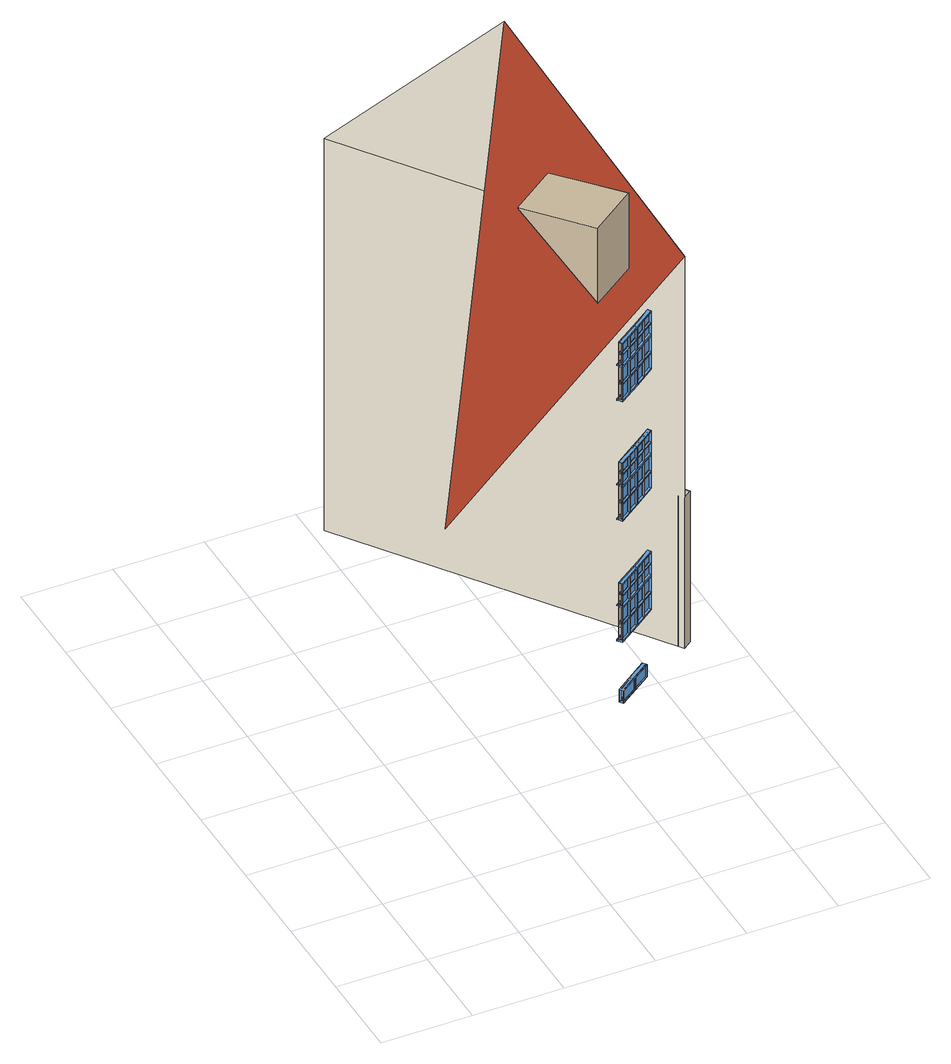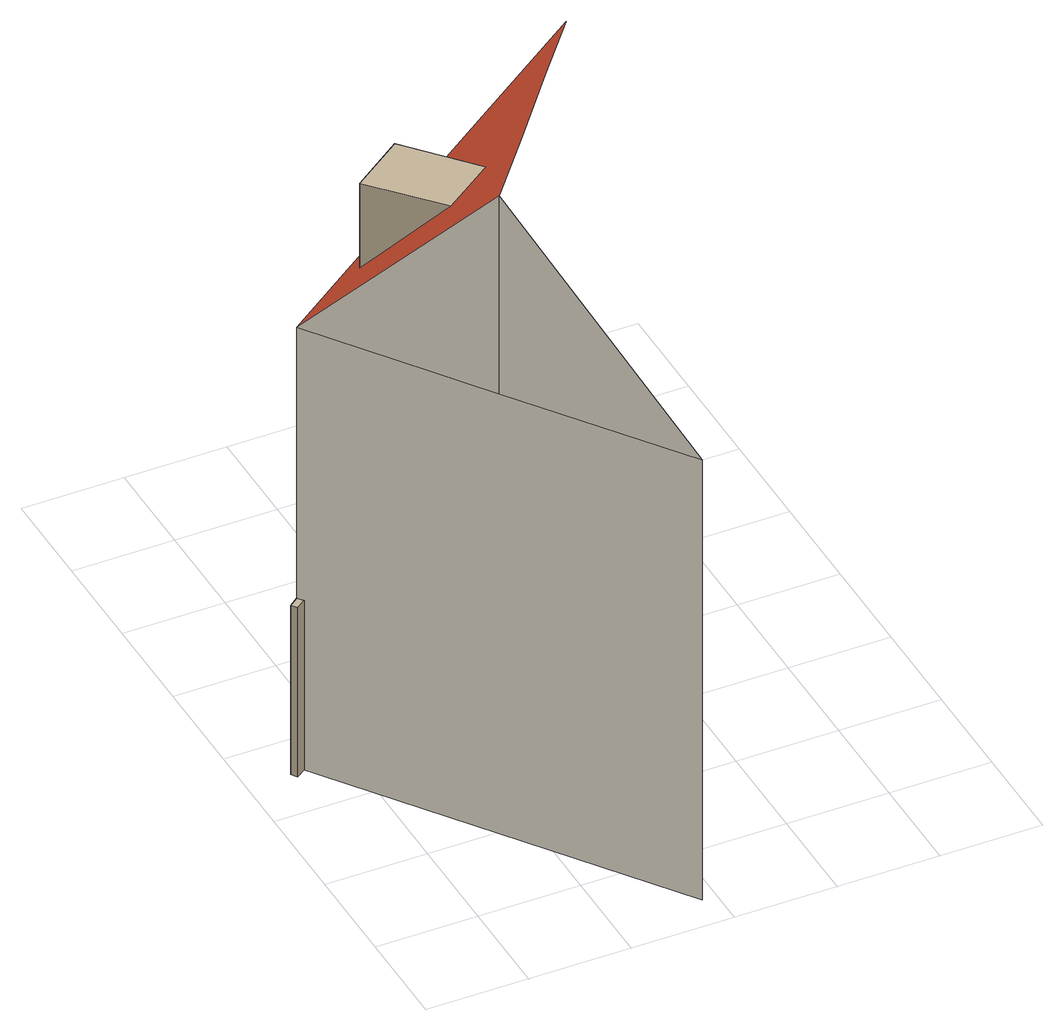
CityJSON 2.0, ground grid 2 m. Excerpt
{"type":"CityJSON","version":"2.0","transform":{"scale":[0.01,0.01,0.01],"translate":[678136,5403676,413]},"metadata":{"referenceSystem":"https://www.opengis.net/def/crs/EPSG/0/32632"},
"CityObjects":{
"building1":{"type":"Building","attributes":{"measuredHeight":14.04},"children":["building1-1","building1-2"],"geometry":[{"type":"MultiSurface","lod":"3","boundaries":[[[0,1,2,3,4,5,6]],[[7,8,9,10,11,12]],[[13,14,15,16]],[[17,18,19,20]],[[21,22,23,24]],[[25,26,27,28]],[[29,30,31,32]],[[33,34,35,36]],[[37,38,39,40]],[[41,42,43,44]],[[45,46,47,48]],[[49,50,51,52]],[[53,54,55,56]],[[57,58,59,60]],[[61,62,22,21]],[[63,64,14,13]],[[13,14,65,66]],[[17,18,64,63]],[[25,26,62,61]],[[21,22,67,68]],[[69,70,38,37]],[[71,72,30,29]],[[29,30,73,74]],[[33,34,72,71]],[[41,42,70,69]],[[37,38,75,76]],[[77,78,54,53]],[[79,80,46,45]],[[45,46,81,82]],[[49,50,80,79]],[[57,58,78,77]],[[53,54,83,84]],[[69,70,85,86]],[[82,81,87,88]],[[79,80,89,90]],[[84,83,91,92]],[[77,78,93,94]],[[65,66,95,96]],[[64,63,97,98]],[[67,68,99,100]],[[62,61,101,102]],[[73,74,103,104]],[[72,71,105,106]],[[75,76,107,108]],[[70,69,109,110]],[[81,82,111,112]],[[80,79,113,114]],[[83,84,115,116]],[[78,77,117,118]],[[18,17,119,120]],[[14,13,121,122]],[[22,21,123,124]],[[26,25,125,126]],[[34,33,127,128]],[[30,29,129,130]],[[38,37,131,132]],[[42,41,133,134]],[[50,49,135,136]],[[46,45,137,138]],[[54,53,139,140]],[[58,57,141,142]],[[143,144,145,146]],[[147,148,149,150]],[[151,152,153,154]],[[8,155,156,9]],[[16,15,157,158,159,160,98,97]],[[24,23,161,162,163,164,102,101]],[[32,31,165,166,167,168,106,105]],[[40,39,169,170,171,172,110,109]],[[48,47,173,174,175,176,114,113]],[[56,55,177,178,179,180,118,117]],[[181,182,183,184],[185,186,187,188]],[[11,189,190,10,9,156,191,12]],[[184,183,192,193]],[[194,195,196,197,159,158,198,199,96,95,16,97,20,200]],[[201,202,203,204,167,166,205,206,104,103,32,105,36,207]],[[208,209,210,211,175,174,212,213,112,111,48,113,52,214]],[[18,64,98,19]],[[14,65,96,15]],[[26,62,102,27]],[[22,67,100,23]],[[34,72,106,35]],[[30,73,104,31]],[[42,70,110,43]],[[38,75,108,39]],[[50,80,114,51]],[[46,81,112,47]],[[58,78,118,59]],[[54,83,116,55]],[[98,160,215,19]],[[102,164,216,27]],[[106,168,217,35]],[[110,172,218,43]],[[114,176,219,51]],[[118,180,220,59]],[[157,15,96,199]],[[161,23,100,221]],[[165,31,104,206]],[[169,39,108,222]],[[173,47,112,213]],[[177,55,116,223]],[[224,157,15,14]],[[225,215,19,18]],[[226,216,27,26]],[[227,161,23,22]],[[228,165,31,30]],[[229,217,35,34]],[[230,218,43,42]],[[231,169,39,38]],[[232,173,47,46]],[[233,219,51,50]],[[234,220,59,58]],[[235,177,55,54]],[[65,96,199,236]],[[64,98,160,237]],[[67,100,221,238]],[[62,102,164,239]],[[73,104,206,240]],[[72,106,168,241]],[[75,108,222,242]],[[70,110,172,243]],[[81,112,213,244]],[[80,114,176,245]],[[83,116,223,246]],[[78,118,180,247]],[[64,237,224,14]],[[62,239,227,22]],[[72,241,228,30]],[[70,243,231,38]],[[80,245,232,46]],[[78,247,235,54]],[[237,225,215,160]],[[236,224,157,199]],[[238,227,161,221]],[[239,226,216,164]],[[241,229,217,168]],[[240,228,165,206]],[[242,231,169,222]],[[243,230,218,172]],[[245,233,219,176]],[[244,232,173,213]],[[246,235,177,223]],[[247,234,220,180]],[[65,14,122,248]],[[64,18,120,249]],[[67,22,124,250]],[[62,26,126,251]],[[73,30,130,252]],[[72,34,128,253]],[[75,38,132,254]],[[70,42,134,85]],[[81,46,138,87]],[[80,50,136,89]],[[83,54,140,91]],[[78,58,142,93]],[[65,14,224,236]],[[237,64,18,225]],[[239,62,26,226]],[[67,22,227,238]],[[73,30,228,240]],[[241,72,34,229]],[[243,70,42,230]],[[75,38,231,242]],[[81,46,232,244]],[[245,80,50,233]],[[247,78,58,234]],[[83,54,235,246]],[[255,256,163,162,257,221,100,99,24,101,28,258,259,260]],[[261,262,171,170,263,222,108,107,40,109,44,264,265,266]],[[267,268,179,178,269,223,116,115,56,117,60,270,271,272]],[[196,197,215,19,20,200,273,274]],[[255,256,216,27,28,258,275,276]],[[203,204,217,35,36,207,277,278]],[[261,262,218,43,44,264,279,280]],[[210,211,219,51,52,214,281,282]],[[267,268,220,59,60,270,283,284]],[[224,236,285,286]],[[225,237,287,288]],[[227,238,289,290]],[[226,239,291,292]],[[228,240,293,294]],[[229,241,295,296]],[[231,242,297,298]],[[230,243,299,300]],[[232,244,301,302]],[[233,245,303,304]],[[235,246,305,306]],[[234,247,307,308]],[[274,273,309,310]],[[276,275,311,312]],[[278,277,313,314]],[[280,279,315,316]],[[282,281,317,318]],[[284,283,319,320]],[[321,7,12,191]],[[187,186,11,189]],[[10,185,188,190]],[[310,309,146,143]],[[312,311,194,195]],[[314,313,150,147]],[[316,315,201,202]],[[318,317,154,151]],[[320,319,208,209]],[[188,185,186,187]],[[182,181,322,323]],[[259,324,325,260]],[[265,326,327,266]],[[271,328,329,272]],[[227,330,162,161]],[[225,331,197,215]],[[224,332,158,157]],[[226,333,256,216]],[[231,334,170,169]],[[229,335,204,217]],[[228,336,166,165]],[[230,337,262,218]],[[235,338,178,177]],[[233,339,211,219]],[[232,340,174,173]],[[234,341,268,220]],[[238,342,343,289]],[[236,344,345,285]],[[237,346,347,287]],[[239,348,349,291]],[[242,350,351,297]],[[240,352,353,293]],[[241,354,355,295]],[[243,356,357,299]],[[246,358,359,305]],[[244,360,361,301]],[[245,362,363,303]],[[247,364,365,307]],[[366,367,368,369]],[[344,236,199,198]],[[346,237,160,159]],[[348,239,164,163]],[[342,238,221,257]],[[352,240,206,205]],[[354,241,168,167]],[[356,243,172,171]],[[350,242,222,263]],[[360,244,213,212]],[[362,245,176,175]],[[364,247,180,179]],[[358,246,223,269]],[[332,224,237,346]],[[344,236,224,332]],[[346,237,225,331]],[[330,227,239,348]],[[342,238,227,330]],[[348,239,226,333]],[[336,228,241,354]],[[352,240,228,336]],[[354,241,229,335]],[[334,231,243,356]],[[350,242,231,334]],[[356,243,230,337]],[[340,232,245,362]],[[360,244,232,340]],[[362,245,233,339]],[[338,235,247,364]],[[358,246,235,338]],[[364,247,234,341]],[[331,225,288,370]],[[332,224,286,371]],[[333,226,292,372]],[[330,227,290,373]],[[335,229,296,374]],[[336,228,294,375]],[[337,230,300,376]],[[334,231,298,377]],[[339,233,304,378]],[[340,232,302,379]],[[341,234,308,380]],[[338,235,306,381]],[[188,187,189,190]],[[321,191,156,155]],[[382,321,155,383]],[[383,384,385,382]],[[0,386,387]],[[183,182,323,192]],[[192,323,388,389]],[[390,391,392,393]],[[394,395,389,388]],[[332,344,198,158]],[[331,346,159,197]],[[330,342,257,162]],[[333,348,163,256]],[[336,352,205,166]],[[335,354,167,204]],[[334,350,263,170]],[[337,356,171,262]],[[340,360,212,174]],[[339,362,175,211]],[[338,358,269,178]],[[341,364,179,268]],[[332,158,159,346]],[[330,162,163,348]],[[336,166,167,354]],[[334,170,171,356]],[[340,174,175,362]],[[338,178,179,364]],[[196,274,310,143]],[[255,276,312,195]],[[203,278,314,147]],[[261,280,316,202]],[[210,282,318,151]],[[267,284,320,209]],[[348,333,372,349]],[[346,331,370,347]],[[344,332,371,345]],[[342,330,373,343]],[[356,337,376,357]],[[354,335,374,355]],[[352,336,375,353]],[[350,334,377,351]],[[364,341,380,365]],[[362,339,378,363]],[[360,340,379,361]],[[358,338,381,359]],[[396,397,398,399]],[[400,401,402,403]],[[404,405,406,407]],[[408,409,410,411]],[[412,413,414,415]],[[416,417,418,419]],[[420,421,422,423]],[[424,425,426,427]],[[428,429,430,431]],[[432,433,434,435]],[[436,437,438,439]],[[440,441,442,443]],[[366,444,445,367],[321,382,446,447,383,155,8,7]],[[396,399,402,401]],[[404,407,410,409]],[[412,415,418,417]],[[420,423,426,425]],[[428,431,434,433]],[[436,439,442,441]],[[448,325,324,449,145,144,450],[451,452,453,454],[455,456,457,458],[459,460,461,462],[463,464,465,466],[119,467,249,120],[468,248,122,121],[371,286,285,345],[370,288,287,347],[373,290,289,343],[291,349,372,292],[469,251,126,125],[124,123,470,250],[471,472,473,474],[475,476,477,478],[479,480,481,482],[483,484,485,486]],[[487,327,326,488,149,148,489],[490,491,492,493],[494,495,496,497],[498,499,500,501],[502,503,504,505],[127,506,253,128],[507,252,130,129],[375,294,293,353],[374,296,295,355],[377,298,297,351],[299,357,376,300],[86,85,134,133],[132,131,508,254],[509,510,511,512],[513,514,515,516],[517,518,519,520],[521,522,523,524]],[[525,329,328,526,153,152,527],[528,529,530,531],[532,533,534,535],[536,537,538,539],[540,541,542,543],[135,90,89,136],[88,87,138,137],[379,302,301,361],[378,304,303,363],[381,306,305,359],[307,365,380,308],[94,93,142,141],[140,139,92,91],[544,545,546,547],[548,549,550,551],[552,553,554,555],[556,557,558,559]],[[401,400,459,462]],[[397,396,464,463]],[[405,404,475,478]],[[409,408,473,472]],[[417,416,498,501]],[[413,412,503,502]],[[421,420,513,516]],[[425,424,511,510]],[[433,432,536,539]],[[429,428,541,540]],[[437,436,548,551]],[[441,440,546,545]],[[445,444,560,561]],[[369,560,561,368],[562,388,323,322,193,192,389,563]],[[383,447,564,384]],[[401,565,566,402]],[[397,567,568,398]],[[409,569,570,410]],[[405,571,572,406]],[[417,573,574,418]],[[413,575,576,414]],[[425,577,578,426]],[[421,579,580,422]],[[433,581,582,434]],[[429,583,584,430]],[[441,585,586,442]],[[437,587,588,438]],[[401,565,589,400]],[[396,590,565,401]],[[397,567,590,396]],[[404,591,569,409]],[[405,571,591,404]],[[409,569,592,408]],[[417,573,593,416]],[[412,594,573,417]],[[413,575,594,412]],[[420,595,577,425]],[[421,579,595,420]],[[425,577,596,424]],[[433,581,597,432]],[[428,598,581,433]],[[429,583,598,428]],[[436,599,585,441]],[[437,587,599,436]],[[441,585,600,440]],[[601,602,395,394],[390,391,603,604]],[[391,603,604,390]],[[395,602,563,389]],[[400,589,460,459]],[[396,590,465,464]],[[408,592,474,473]],[[404,591,476,475]],[[416,593,499,498]],[[412,594,504,503]],[[424,596,512,511]],[[420,595,514,513]],[[432,597,537,536]],[[428,598,542,541]],[[440,600,547,546]],[[436,599,549,548]],[[589,400,403,605]],[[590,396,399,606]],[[592,408,411,607]],[[591,404,407,608]],[[593,416,419,609]],[[594,412,415,610]],[[596,424,427,611]],[[595,420,423,612]],[[597,432,435,613]],[[598,428,431,614]],[[600,440,443,615]],[[599,436,439,616]],[[567,397,463,466]],[[565,401,462,461]],[[569,409,472,471]],[[571,405,478,477]],[[575,413,502,505]],[[573,417,501,500]],[[577,425,510,509]],[[579,421,516,515]],[[583,429,540,543]],[[581,433,539,538]],[[585,441,545,544]],[[587,437,551,550]],[[446,382,385,617]],[[617,385,384,564],[618,393,392,619]],[[604,390,393,618]],[[619,392,391,603]],[[601,394,388,562]],[[196,274,620,621,622,623,568,398]],[[255,276,624,625,626,627,572,406]],[[203,278,628,629,630,631,576,414]],[[261,280,632,633,634,635,580,422]],[[210,282,636,637,638,639,584,430]],[[267,284,640,641,642,643,588,438]],[[402,566,644,645,646,647,606,399]],[[410,570,648,649,650,651,608,407]],[[418,574,652,653,654,655,610,415]],[[426,578,656,657,658,659,612,423]],[[434,582,660,661,662,663,614,431]],[[442,586,664,665,666,667,616,439]],[[196,195,668,621,622,646,645,669,670,605,403,402,399,398]],[[255,260,671,625,626,650,649,672,673,607,411,410,407,406]],[[203,202,674,629,630,654,653,675,676,609,419,418,415,414]],[[261,266,677,633,634,658,657,678,679,611,427,426,423,422]],[[210,209,680,637,638,662,661,681,682,613,435,434,431,430]],[[267,272,683,641,642,666,665,684,685,615,443,442,439,438]],[[567,590,606,568]],[[565,589,605,566]],[[571,591,608,572]],[[569,592,607,570]],[[575,594,610,576]],[[573,593,609,574]],[[579,595,612,580]],[[577,596,611,578]],[[583,598,614,584]],[[581,597,613,582]],[[587,599,616,588]],[[585,600,615,586]],[[606,647,623,568]],[[608,651,627,572]],[[610,655,631,576]],[[612,659,635,580]],[[614,663,639,584]],[[616,667,643,588]],[[644,566,605,670]],[[648,570,607,673]],[[652,574,609,676]],[[656,578,611,679]],[[660,582,613,682]],[[664,586,615,685]],[[686,644,566,565]],[[687,623,568,567]],[[688,627,572,571]],[[689,648,570,569]],[[690,652,574,573]],[[691,631,576,575]],[[692,635,580,579]],[[693,656,578,577]],[[694,660,582,581]],[[695,639,584,583]],[[696,643,588,587]],[[697,664,586,585]],[[589,605,670,698]],[[590,606,647,699]],[[592,607,673,700]],[[591,608,651,701]],[[593,609,676,702]],[[594,610,655,703]],[[596,611,679,704]],[[595,612,659,705]],[[597,613,682,706]],[[598,614,663,707]],[[600,615,685,708]],[[599,616,667,709]],[[590,699,686,565]],[[591,701,689,569]],[[594,703,690,573]],[[595,705,693,577]],[[598,707,694,581]],[[599,709,697,585]],[[699,687,623,647]],[[698,686,644,670]],[[701,688,627,651]],[[700,689,648,673]],[[703,691,631,655]],[[702,690,652,676]],[[705,692,635,659]],[[704,693,656,679]],[[707,695,639,663]],[[706,694,660,682]],[[709,696,643,667]],[[708,697,664,685]],[[589,565,461,460]],[[590,567,466,465]],[[592,569,471,474]],[[591,571,477,476]],[[593,573,500,499]],[[594,575,505,504]],[[596,577,509,512]],[[595,579,515,514]],[[597,581,538,537]],[[598,583,543,542]],[[600,585,544,547]],[[599,587,550,549]],[[589,565,686,698]],[[699,590,567,687]],[[701,591,571,688]],[[592,569,689,700]],[[593,573,690,702]],[[703,594,575,691]],[[705,595,579,692]],[[596,577,693,704]],[[597,581,694,706]],[[707,598,583,695]],[[709,599,587,696]],[[600,585,697,708]],[[686,698,457,456]],[[687,699,453,452]],[[689,700,485,484]],[[688,701,479,482]],[[690,702,496,495]],[[691,703,492,491]],[[693,704,523,522]],[[692,705,517,520]],[[694,706,534,533]],[[695,707,530,529]],[[697,708,558,557]],[[696,709,552,555]],[[274,310,710,620]],[[276,312,711,624]],[[278,314,712,628]],[[280,316,713,632]],[[282,318,714,636]],[[284,320,715,640]],[[312,195,668,711]],[[310,143,716,710]],[[316,202,674,713]],[[314,147,717,712]],[[320,209,680,715]],[[318,151,718,714]],[[260,325,448,671]],[[266,327,487,677]],[[272,329,525,683]],[[144,143,716,450]],[[148,147,717,489]],[[152,151,718,527]],[[447,446,617,564]],[[618,619,603,604]],[[387,386,6,719,720]],[[561,368,367,445]],[[602,601,562,563]],[[687,721,622,623]],[[686,722,645,644]],[[689,723,649,648]],[[688,724,626,627]],[[691,725,630,631]],[[690,726,653,652]],[[693,727,657,656]],[[692,728,634,635]],[[695,729,638,639]],[[694,730,661,660]],[[697,731,665,664]],[[696,732,642,643]],[[698,733,458,457]],[[699,734,454,453]],[[700,735,486,485]],[[701,736,480,479]],[[702,737,497,496]],[[703,738,493,492]],[[704,739,524,523]],[[705,740,518,517]],[[706,741,535,534]],[[707,742,531,530]],[[708,743,559,558]],[[709,744,553,552]],[[733,698,670,669]],[[734,699,647,646]],[[736,701,651,650]],[[735,700,673,672]],[[737,702,676,675]],[[738,703,655,654]],[[740,705,659,658]],[[739,704,679,678]],[[741,706,682,681]],[[742,707,663,662]],[[744,709,667,666]],[[743,708,685,684]],[[722,686,699,734]],[[733,698,686,722]],[[723,689,701,736]],[[734,699,687,721]],[[735,700,689,723]],[[736,701,688,724]],[[726,690,703,738]],[[737,702,690,726]],[[727,693,705,740]],[[738,703,691,725]],[[739,704,693,727]],[[740,705,692,728]],[[730,694,707,742]],[[741,706,694,730]],[[731,697,709,744]],[[742,707,695,729]],[[743,708,697,731]],[[744,709,696,732]],[[722,686,456,455]],[[721,687,452,451]],[[724,688,482,481]],[[723,689,484,483]],[[726,690,495,494]],[[725,691,491,490]],[[728,692,520,519]],[[727,693,522,521]],[[730,694,533,532]],[[729,695,529,528]],[[732,696,555,554]],[[731,697,557,556]],[[722,733,669,645]],[[721,734,646,622]],[[723,735,672,649]],[[724,736,650,626]],[[726,737,675,653]],[[725,738,654,630]],[[727,739,678,657]],[[728,740,658,634]],[[730,741,681,661]],[[729,742,662,638]],[[731,743,684,665]],[[732,744,666,642]],[[716,710,620,621]],[[668,711,624,625]],[[717,712,628,629]],[[674,713,632,633]],[[718,714,636,637]],[[680,715,640,641]],[[722,645,646,734]],[[723,649,650,736]],[[726,653,654,738]],[[727,657,658,740]],[[730,661,662,742]],[[731,665,666,744]],[[448,450,716,621,668,625,671]],[[487,489,717,629,674,633,677]],[[525,527,718,637,680,641,683]],[[734,721,451,454]],[[733,722,455,458]],[[736,724,481,480]],[[735,723,483,486]],[[738,725,490,493]],[[737,726,494,497]],[[740,728,519,518]],[[739,727,521,524]],[[742,729,528,531]],[[741,730,532,535]],[[744,732,554,553]],[[743,731,556,559]],[[6,386,0]]],"semantics":{"surfaces":[{"type":"RoofSurface","klumMaterialClass":"Ceramic","klumMaterialIndex":"D201","materialUncertainty":0.3},{"type":"Window"},{"type":"WallSurface"}],"values":[0,1,1,1,1,1,1,1,1,1,1,1,1,1,1,1,1,1,1,1,1,1,1,1,1,1,1,1,1,1,1,1,1,1,1,1,1,1,1,1,1,1,1,1,1,1,1,1,1,1,1,1,1,1,1,1,1,1,1,1,1,1,1,1,1,1,1,1,1,1,1,1,1,1,1,1,1,1,1,1,1,1,1,1,1,1,1,1,1,1,1,1,1,1,1,1,1,1,1,1,1,1,1,1,1,1,1,1,1,1,1,1,1,1,1,1,1,1,1,1,1,1,1,1,1,1,1,1,1,1,1,1,1,1,1,1,1,1,1,1,1,1,1,1,1,1,1,1,1,1,1,1,1,1,1,1,1,1,1,1,1,1,1,1,1,1,1,1,1,1,1,1,1,1,1,1,1,1,1,1,1,1,1,1,1,1,1,1,1,1,1,1,1,1,1,1,1,1,1,1,1,1,1,1,1,1,1,1,1,1,1,1,1,1,1,1,1,1,1,1,1,1,1,1,1,1,1,1,1,1,1,1,1,1,1,1,1,1,1,1,1,1,1,1,1,1,1,1,1,1,1,1,1,1,1,1,1,1,1,1,1,1,1,1,1,1,1,1,1,1,1,1,1,1,1,1,1,1,1,2,1,1,1,1,1,1,1,1,1,1,1,1,1,1,1,1,1,1,1,1,1,1,1,1,1,1,1,1,1,1,1,1,1,1,1,1,1,1,1,1,1,1,1,1,1,1,1,1,1,1,1,1,1,1,1,1,1,1,1,1,1,1,1,1,1,1,1,1,1,1,1,1,1,1,1,1,1,1,1,1,1,1,1,1,1,1,1,1,1,1,1,1,1,1,1,1,1,1,1,1,1,1,1,1,1,1,1,1,1,1,1,1,1,1,1,1,1,1,1,1,1,1,1,1,1,1,1,1,1,1,1,1,1,1,1,1,1,1,1,1,1,1,1,1,1,1,1,1,1,1,1,1,1,1,1,1,1,1,1,1,1,1,1,1,1,1,1,1,1,1,1,1,1,1,1,1,1,1,1,1,1,1,1,1,1,1,1,1,1,1,1,1,1,1,1,1,1,1,1,1,1,1,1,1,1,1,1,1,1,1,1,1,1,1,1,1,1,1,1,1,1,1,1,1,1,1,1,1,1,1,1,1,1,1,1,1,1,1,1,1,1,1,1,1,1,1,1,1,1,1,1,1,1,1,1,1,1,1,1,1,1,1,1,1,1,1,1,1,1,1,1,1,1,1,1,1,1,1,1,1,1,1,1,1,1,1,1,1,1,1,1,2,1,1,1,1,1,1,1,1,1,1,1,1,1,1,1,1,1,1,1,1,1,1,1,1,1,1,1,1,1,1,1,1,1,1,1,1,1,1,1,1,1,1,1,1,1,1,1,1,1,1,1,1,1,1,1,1,1,1,1,1,1,1,1,1,1,1,1,1,1,1,1,1,1,1,1,1,1,1,1,1,1,1,1,1,1,1,1,1,1,1,1,1,1,1,1,1,1,1,1,1,1,1,1,1,1,1,1,2]}}]},
"building1-1":{"type":"BuildingInstallation","attributes":{"@cityeditor:layer":"Unclassified.LoD3"},"parents":["building1"],"geometry":[{"type":"MultiSurface","lod":"3","boundaries":[[[745,746,747,748]],[[745,748,749,750]],[[749,748,747]],[[746,745,750]],[[750,749,747,746]]]}]},
"building1-2":{"type":"BuildingInstallation","attributes":{"@cityeditor:layer":"Unclassified.LoD3","klumMaterialClass":"Wood","klumMaterialIndex":"L001"},"parents":["building1"],"geometry":[{"type":"MultiSurface","lod":"3","boundaries":[[[751,752,753,754]],[[719,755,756,757]],[[757,756,758,759]],[[756,755,753,752,758]],[[759,751,754,719,757]],[[759,758,752,751]],[[754,753,755,719]]]}]}
},
"vertices":[
[662,1004,1480],[467,697,1333],[265,378,1180],[87,98,1045],[337,277,1045],[622,481,1045],[895,677,1045],[686,540,141],[686,540,112],[688,538,112],[688,538,113],[688,538,139],[688,538,141],[685,532,904],[707,548,904],[705,552,904],[682,536,904],[685,532,863],[707,548,863],[705,552,863],[682,536,863],[685,532,976],[707,548,976],[705,552,976],[682,536,976],[685,532,948],[707,548,948],[705,552,948],[682,536,948],[685,532,310],[707,548,310],[705,552,310],[682,536,310],[685,532,268],[707,548,268],[705,552,268],[682,536,268],[685,532,381],[707,548,381],[705,552,381],[682,536,381],[685,532,353],[707,548,353],[705,552,353],[682,536,353],[685,532,609],[707,548,609],[705,552,609],[682,536,609],[685,532,567],[707,548,567],[705,552,567],[682,536,567],[685,532,681],[707,548,681],[705,552,681],[682,536,681],[685,532,653],[707,548,653],[705,552,653],[682,536,653],[685,532,973],[707,548,973],[685,532,900],[707,548,900],[707,548,942],[685,532,942],[707,548,1001],[685,532,1001],[685,532,379],[707,548,379],[685,532,306],[707,548,306],[707,548,347],[685,532,347],[707,548,406],[685,532,406],[685,532,678],[707,548,678],[685,532,605],[707,548,605],[707,548,647],[685,532,647],[707,548,706],[685,532,706],[710,544,379],[688,528,379],[710,544,647],[688,528,647],[710,544,605],[688,528,605],[710,544,706],[688,528,706],[710,544,678],[688,528,678],[682,536,942],[705,552,942],[682,536,900],[705,552,900],[682,536,1001],[705,552,1001],[682,536,973],[705,552,973],[682,536,347],[705,552,347],[682,536,306],[705,552,306],[682,536,406],[705,552,406],[682,536,379],[705,552,379],[682,536,647],[705,552,647],[682,536,605],[705,552,605],[682,536,706],[705,552,706],[682,536,678],[705,552,678],[688,528,863],[710,544,863],[688,528,904],[710,544,904],[688,528,976],[710,544,976],[688,528,948],[710,544,948],[688,528,268],[710,544,268],[688,528,310],[710,544,310],[688,528,381],[710,544,381],[688,528,353],[710,544,353],[688,528,567],[710,544,567],[688,528,609],[710,544,609],[688,528,681],[710,544,681],[688,528,653],[710,544,653],[730,569,859],[735,562,859],[686,528,859],[681,535,859],[730,569,264],[735,562,264],[686,528,264],[681,535,264],[730,569,564],[735,562,564],[686,528,564],[681,535,564],[723,566,112],[724,564,112],[706,553,904],[728,568,904],[728,568,900],[706,553,900],[706,553,976],[728,568,976],[728,568,973],[706,553,973],[706,553,310],[728,568,310],[728,568,306],[706,553,306],[706,553,381],[728,568,381],[728,568,379],[706,553,379],[706,553,609],[728,568,609],[728,568,605],[706,553,605],[706,553,681],[728,568,681],[728,568,678],[706,553,678],[690,533,112],[727,560,112],[727,560,141],[690,533,141],[691,534,113],[691,534,139],[726,559,139],[726,559,113],[723,563,139],[723,563,113],[724,564,141],[729,558,141],[691,531,141],[681,535,945],[730,569,945],[730,569,863],[728,568,863],[728,568,942],[706,553,942],[681,535,863],[681,535,351],[730,569,351],[730,569,268],[728,568,268],[728,568,347],[706,553,347],[681,535,268],[681,535,650],[730,569,650],[730,569,567],[728,568,567],[728,568,647],[706,553,647],[681,535,567],[706,553,863],[706,553,948],[706,553,268],[706,553,353],[706,553,567],[706,553,653],[706,553,1001],[706,553,406],[706,553,706],[708,549,904],[708,549,863],[708,549,948],[708,549,976],[708,549,310],[708,549,268],[708,549,353],[708,549,381],[708,549,609],[708,549,567],[708,549,653],[708,549,681],[708,549,942],[708,549,900],[708,549,1001],[708,549,973],[708,549,347],[708,549,306],[708,549,406],[708,549,379],[708,549,647],[708,549,605],[708,549,706],[708,549,678],[710,544,942],[710,544,900],[710,544,1001],[710,544,973],[710,544,347],[710,544,306],[710,544,406],[730,569,948],[728,568,948],[728,568,1001],[681,535,948],[681,535,1004],[730,569,1004],[730,569,353],[728,568,353],[728,568,406],[681,535,353],[681,535,409],[730,569,409],[730,569,653],[728,568,653],[728,568,706],[681,535,653],[681,535,708],[730,569,708],[678,538,862],[727,573,862],[678,538,948],[727,573,948],[678,538,267],[727,573,267],[678,538,353],[727,573,353],[678,538,567],[727,573,567],[678,538,652],[727,573,652],[711,545,942],[711,545,904],[711,545,900],[711,545,863],[711,545,1001],[711,545,976],[711,545,973],[711,545,948],[711,545,347],[711,545,310],[711,545,306],[711,545,268],[711,545,406],[711,545,381],[711,545,379],[711,545,353],[711,545,647],[711,545,609],[711,545,605],[711,545,567],[711,545,706],[711,545,681],[711,545,678],[711,545,653],[678,538,859],[727,573,859],[678,538,945],[727,573,945],[678,538,264],[727,573,264],[678,538,351],[727,573,351],[678,538,564],[727,573,564],[678,538,650],[727,573,650],[723,566,141],[691,531,112],[729,558,112],[686,528,1004],[735,562,1004],[686,528,409],[735,562,409],[686,528,708],[735,562,708],[731,565,976],[731,565,863],[731,565,904],[731,565,948],[731,565,381],[731,565,268],[731,565,310],[731,565,353],[731,565,681],[731,565,567],[731,565,609],[731,565,653],[731,565,1001],[733,561,1001],[731,565,942],[733,561,942],[731,565,900],[733,561,900],[731,565,973],[733,561,973],[731,565,406],[733,561,406],[731,565,347],[733,561,347],[731,565,306],[733,561,306],[731,565,379],[733,561,379],[731,565,706],[733,561,706],[731,565,647],[733,561,647],[731,565,605],[733,561,605],[731,565,678],[733,561,678],[684,538,142],[762,594,142],[768,586,142],[690,530,142],[733,561,863],[733,561,904],[733,561,948],[733,561,976],[733,561,268],[733,561,310],[733,561,353],[733,561,381],[733,561,567],[733,561,609],[733,561,653],[733,561,681],[724,567,141],[724,567,112],[726,565,112],[726,565,141],[662,1004,1045],[428,1330,1045],[730,559,112],[730,559,141],[730,562,113],[730,562,139],[727,566,139],[727,566,113],[729,561,112],[729,561,141],[733,567,900],[733,567,863],[731,570,863],[731,570,900],[733,567,942],[733,567,904],[731,570,904],[731,570,942],[733,567,973],[733,567,948],[731,570,948],[731,570,973],[733,567,1001],[733,567,976],[731,570,976],[731,570,1001],[733,567,306],[733,567,268],[731,570,268],[731,570,306],[733,567,347],[733,567,310],[731,570,310],[731,570,347],[733,567,379],[733,567,353],[731,570,353],[731,570,379],[733,567,406],[733,567,381],[731,570,381],[731,570,406],[733,567,605],[733,567,567],[731,570,567],[731,570,605],[733,567,647],[733,567,609],[731,570,609],[731,570,647],[733,567,678],[733,567,653],[731,570,653],[731,570,678],[733,567,706],[733,567,681],[731,570,681],[731,570,706],[684,538,111],[762,594,111],[761,593,141],[761,593,112],[783,597,1004],[686,528,945],[783,597,859],[782,596,863],[759,580,863],[759,580,900],[782,596,900],[782,596,904],[759,580,904],[759,580,942],[782,596,942],[736,563,942],[758,579,942],[758,579,904],[736,563,904],[736,563,863],[736,563,900],[758,579,900],[758,579,863],[688,528,900],[688,528,942],[688,528,973],[688,528,1001],[758,579,976],[736,563,976],[736,563,1001],[758,579,1001],[736,563,973],[758,579,973],[758,579,948],[736,563,948],[759,580,973],[782,596,973],[782,596,948],[759,580,948],[782,596,976],[759,580,976],[759,580,1001],[782,596,1001],[783,597,409],[686,528,351],[783,597,264],[782,596,268],[759,580,268],[759,580,306],[782,596,306],[782,596,310],[759,580,310],[759,580,347],[782,596,347],[736,563,347],[758,579,347],[758,579,310],[736,563,310],[736,563,268],[736,563,306],[758,579,306],[758,579,268],[688,528,306],[688,528,347],[688,528,406],[758,579,381],[736,563,381],[736,563,406],[758,579,406],[736,563,379],[758,579,379],[758,579,353],[736,563,353],[759,580,379],[782,596,379],[782,596,353],[759,580,353],[782,596,381],[759,580,381],[759,580,406],[782,596,406],[783,597,708],[686,528,650],[783,597,564],[782,596,567],[759,580,567],[759,580,605],[782,596,605],[782,596,609],[759,580,609],[759,580,647],[782,596,647],[736,563,647],[758,579,647],[758,579,609],[736,563,609],[736,563,567],[736,563,605],[758,579,605],[758,579,567],[758,579,681],[736,563,681],[736,563,706],[758,579,706],[736,563,678],[758,579,678],[758,579,653],[736,563,653],[759,580,678],[782,596,678],[782,596,653],[759,580,653],[782,596,681],[759,580,681],[759,580,706],[782,596,706],[690,530,111],[768,586,111],[767,585,112],[767,585,141],[762,591,112],[756,583,904],[753,586,904],[756,583,863],[753,586,863],[756,583,976],[753,586,976],[756,583,948],[753,586,948],[756,583,310],[753,586,310],[756,583,268],[753,586,268],[756,583,381],[753,586,381],[756,583,353],[753,586,353],[756,583,609],[753,586,609],[756,583,567],[753,586,567],[756,583,681],[753,586,681],[756,583,653],[753,586,653],[756,583,942],[756,583,900],[756,583,973],[756,583,1001],[756,583,347],[756,583,306],[756,583,379],[756,583,406],[756,583,647],[756,583,605],[756,583,678],[756,583,706],[765,587,112],[765,587,141],[764,586,139],[764,586,113],[753,586,942],[753,586,900],[753,586,1001],[753,586,973],[753,586,347],[753,586,306],[753,586,406],[753,586,379],[753,586,647],[753,586,605],[753,586,706],[753,586,678],[762,591,141],[761,590,113],[761,590,139],[775,608,862],[778,604,863],[777,603,863],[754,587,863],[775,608,948],[778,604,948],[777,603,948],[754,587,948],[775,608,267],[778,604,268],[777,603,268],[754,587,268],[775,608,353],[778,604,353],[777,603,353],[754,587,353],[775,608,567],[778,604,567],[777,603,567],[754,587,567],[775,608,652],[778,604,653],[777,603,653],[754,587,653],[754,587,904],[777,603,904],[777,603,900],[754,587,900],[754,587,976],[777,603,976],[777,603,973],[754,587,973],[754,587,310],[777,603,310],[777,603,306],[754,587,306],[754,587,381],[777,603,381],[777,603,379],[754,587,379],[754,587,609],[777,603,609],[777,603,605],[754,587,605],[754,587,681],[777,603,681],[777,603,678],[754,587,678],[778,604,945],[777,603,942],[754,587,942],[778,604,1004],[777,603,1001],[754,587,1001],[778,604,351],[777,603,347],[754,587,347],[778,604,409],[777,603,406],[754,587,406],[778,604,650],[777,603,647],[754,587,647],[778,604,708],[777,603,706],[754,587,706],[757,584,904],[757,584,863],[757,584,948],[757,584,976],[757,584,310],[757,584,268],[757,584,353],[757,584,381],[757,584,609],[757,584,567],[757,584,653],[757,584,681],[757,584,942],[757,584,900],[757,584,1001],[757,584,973],[757,584,347],[757,584,306],[757,584,406],[757,584,379],[757,584,647],[757,584,605],[757,584,706],[757,584,678],[775,608,859],[775,608,945],[775,608,264],[775,608,351],[775,608,564],[775,608,650],[778,604,859],[778,604,264],[778,604,564],[895,677,76],[428,1330,76],[779,600,863],[779,600,904],[779,600,976],[779,600,948],[779,600,268],[779,600,310],[779,600,381],[779,600,353],[779,600,567],[779,600,609],[779,600,681],[779,600,653],[779,600,942],[779,600,900],[779,600,1001],[779,600,973],[779,600,347],[779,600,306],[779,600,406],[779,600,379],[779,600,647],[779,600,605],[779,600,706],[779,600,678],
[646,557,1282],[646,557,1096],[751,632,1096],[751,632,1282],[637,761,1282],[533,687,1282],
[895,677,449],[887,689,449],[887,689,78],[895,677,78],[887,689,76],[906,702,76],[914,691,76],[906,702,449],[914,691,449]
]}
